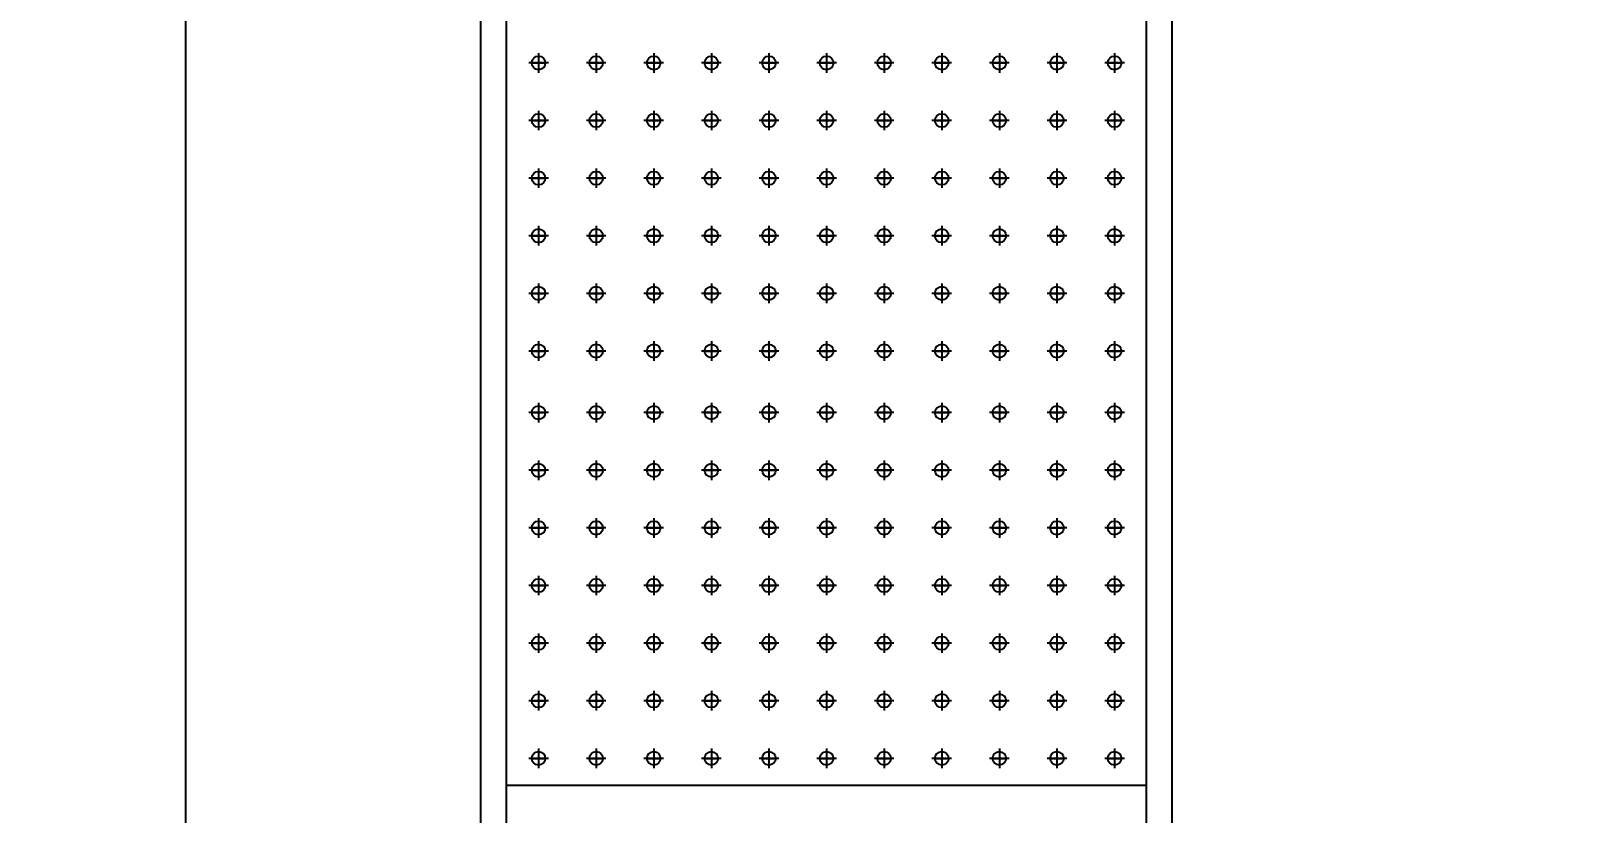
# Model space of a CAD drawing. Header units: millimetres. Extents: x 0 to 25222, y 0 to 17836.
# Drawn here: x 2375 to 4777, y 13934 to 15156 of the extents above; entities that cross this region are included whole.
import ezdxf

# ---------------------------------------------------------------- set-up
doc = ezdxf.new("R2010")
doc.units = ezdxf.units.MM
doc.linetypes.add('CENTER', pattern=[2, 1.25, -0.25, 0.25, -0.25])
doc.layers.get('DEFPOINTS').update_dxf_attribs({"color": 143})
doc.layers.add('CENTER', color=1, linetype='CENTER')
doc.layers.add('냉각탑_dim', color=1, linetype='Continuous')
doc.styles.add('HY울릉도L', font='')
doc.styles.get('HY울릉도L').set_extended_font_data('HY울릉도L')
doc.dimstyles.new('성지DIM', dxfattribs={"dimtxt": 3.5, "dimasz": 3, "dimexe": 1, "dimexo": 2.5, "dimgap": 2, "dimtad": 1, "dimdec": 0, "dimzin": 3, "dimdsep": 46, "dimtxsty": 'HY울릉도L', "dimblk": 'ARCHTICK', "dimcen": -2, "dimclrd": 256, "dimclre": 256, "dimclrt": 7, "dimadec": 0, "dimazin": 0, "dimtfac": 1, "dimtdec": 0, "dimtofl": 0, "dimtmove": 0, "dimatfit": 3, "dimfxl": 0, "dimtolj": 1, "dimtzin": 0, "dimlwe": -1, "dimarcsym": 0})

# ---------------------------------------------------------------- blocks, each defined once
blk = doc.blocks.new('_ArchTick')
at = {"color": 0, "linetype": 'ByBlock', "const_width": 0.15}
blk.add_lwpolyline([(-0.5, -0.5), (0.5, 0.5)], dxfattribs=at)
blk = doc.blocks.new('*D26')
at = {"layer": 'DEFPOINTS', "color": 0, "transparency": 16777216}
for p in [(3078.1, 15728), (2616.6, 11528), (3078.1, 11528)]:
    blk.add_point(p, dxfattribs=at)
at = {"layer": '냉각탑_dim', "transparency": 16777216}
for p, q in [((2978.1, 15728), (2576.6, 15728)), ((2978.1, 11528), (2576.6, 11528))]:
    blk.add_line(p, q, dxfattribs=at)
at = {"layer": '냉각탑_dim', "lineweight": -2, "transparency": 16777216}
blk.add_line((2616.6, 15728), (2616.6, 11528), dxfattribs=at)
at = {"layer": '냉각탑_dim', "lineweight": -2, "transparency": 16777216, "xscale": 120, "yscale": 120, "zscale": 120}
for p, rotation in [((2616.6, 15728), 90), ((2616.6, 11528), 270)]:
    blk.add_blockref('_ArchTick', p, dxfattribs=dict(at, rotation=rotation))
at = {"layer": '냉각탑_dim', "color": 7, "transparency": 16777216, "insert": (2466.6, 13628), "char_height": 140, "attachment_point": 5, "rotation": 90, "style": 'HY울릉도L'}
blk.add_mtext('\\A1;4200', dxfattribs=at)

msp = doc.modelspace()

# ---------------------------------------------------------------- linework, layer by layer
at = {"color": 3}
for p, q in [((4118.1, 11568), (4118.1, 15688)), ((4158.1, 11568), (4158.1, 15688)), ((3118.1, 13978), (4118.1, 13978))]:
    msp.add_line(p, q, dxfattribs=at)
for points in [[(3078.1, 11528), (3078.1, 15728), (10378.1, 15728), (10378.1, 11528)], [(3118.1, 11568), (3118.1, 15688), (10338.1, 15688), (10338.1, 11568)]]:
    msp.add_lwpolyline(points, close=True, dxfattribs=at)
for centre in [(3168.1, 15106.1), (3258.1, 15106.1), (3348.1, 15106.1), (3438.1, 15106.1), (3528.1, 15106.1), (3618.1, 15106.1), (3708.1, 15106.1), (3798.1, 15106.1), (3888.1, 15106.1), (3978.1, 15106.1), (4068.1, 15106.1), (3168.1, 15016.1), (3258.1, 15016.1), (3348.1, 15016.1), (3438.1, 15016.1), (3528.1, 15016.1), (3618.1, 15016.1), (3708.1, 15016.1), (3798.1, 15016.1), (3888.1, 15016.1), (3978.1, 15016.1), (4068.1, 15016.1), (3168.1, 14926.1), (3258.1, 14926.1), (3348.1, 14926.1), (3438.1, 14926.1), (3528.1, 14926.1), (3618.1, 14926.1), (3708.1, 14926.1), (3798.1, 14926.1), (3888.1, 14926.1), (3978.1, 14926.1), (4068.1, 14926.1), (3168.1, 14836.1), (3258.1, 14836.1), (3348.1, 14836.1), (3438.1, 14836.1), (3528.1, 14836.1), (3618.1, 14836.1), (3708.1, 14836.1), (3798.1, 14836.1), (3888.1, 14836.1), (3978.1, 14836.1), (4068.1, 14836.1), (3168.1, 14746.1), (3258.1, 14746.1), (3348.1, 14746.1), (3438.1, 14746.1), (3528.1, 14746.1), (3618.1, 14746.1), (3708.1, 14746.1), (3798.1, 14746.1), (3888.1, 14746.1), (3978.1, 14746.1), (4068.1, 14746.1), (3168.1, 14656.1), (3258.1, 14656.1), (3348.1, 14656.1), (3438.1, 14656.1), (3528.1, 14656.1), (3618.1, 14656.1), (3708.1, 14656.1), (3798.1, 14656.1), (3888.1, 14656.1), (3978.1, 14656.1), (4068.1, 14656.1), (3168.1, 14559.9), (3258.1, 14559.9), (3348.1, 14559.9), (3438.1, 14559.9), (3528.1, 14559.9), (3618.1, 14559.9), (3708.1, 14559.9), (3798.1, 14559.9), (3888.1, 14559.9), (3978.1, 14559.9), (4068.1, 14559.9), (3168.1, 14469.9), (3258.1, 14469.9), (3348.1, 14469.9), (3438.1, 14469.9), (3528.1, 14469.9), (3618.1, 14469.9), (3708.1, 14469.9), (3798.1, 14469.9), (3888.1, 14469.9), (3978.1, 14469.9), (4068.1, 14469.9), (3168.1, 14379.9), (3258.1, 14379.9), (3348.1, 14379.9), (3438.1, 14379.9), (3528.1, 14379.9), (3618.1, 14379.9), (3708.1, 14379.9), (3798.1, 14379.9), (3888.1, 14379.9), (3978.1, 14379.9), (4068.1, 14379.9), (3168.1, 14289.9), (3258.1, 14289.9), (3348.1, 14289.9), (3438.1, 14289.9), (3528.1, 14289.9), (3618.1, 14289.9), (3708.1, 14289.9), (3798.1, 14289.9), (3888.1, 14289.9), (3978.1, 14289.9), (4068.1, 14289.9), (3168.1, 14199.9), (3258.1, 14199.9), (3348.1, 14199.9), (3438.1, 14199.9), (3528.1, 14199.9), (3618.1, 14199.9), (3708.1, 14199.9), (3798.1, 14199.9), (3888.1, 14199.9), (3978.1, 14199.9), (4068.1, 14199.9), (3168.1, 14109.9), (3258.1, 14109.9), (3348.1, 14109.9), (3438.1, 14109.9), (3528.1, 14109.9), (3618.1, 14109.9), (3708.1, 14109.9), (3798.1, 14109.9), (3888.1, 14109.9), (3978.1, 14109.9), (4068.1, 14109.9), (3168.1, 14019.9), (3258.1, 14019.9), (3348.1, 14019.9), (3438.1, 14019.9), (3528.1, 14019.9), (3618.1, 14019.9), (3708.1, 14019.9), (3798.1, 14019.9), (3888.1, 14019.9), (3978.1, 14019.9), (4068.1, 14019.9)]:
    msp.add_circle(centre, 10.6)
at = {"layer": 'CENTER', "linetype": 'CENTER', "ltscale": 50}
for p, q in [((3168.1, 15121.4), (3168.1, 15090.8)), ((3168.1, 15117.9), (3168.1, 15094.3)), ((3258.1, 15121.4), (3258.1, 15090.8)), ((3258.1, 15117.9), (3258.1, 15094.3)), ((3348.1, 15121.4), (3348.1, 15090.8)), ((3348.1, 15117.9), (3348.1, 15094.3)), ((3438.1, 15121.4), (3438.1, 15090.8)), ((3438.1, 15117.9), (3438.1, 15094.3)), ((3528.1, 15121.4), (3528.1, 15090.8)), ((3528.1, 15117.9), (3528.1, 15094.3)), ((3618.1, 15121.4), (3618.1, 15090.8)), ((3618.1, 15117.9), (3618.1, 15094.3)), ((3708.1, 15121.4), (3708.1, 15090.8)), ((3708.1, 15117.9), (3708.1, 15094.3)), ((3798.1, 15121.4), (3798.1, 15090.8)), ((3798.1, 15117.9), (3798.1, 15094.3)), ((3888.1, 15121.4), (3888.1, 15090.8)), ((3888.1, 15117.9), (3888.1, 15094.3)), ((3978.1, 15121.4), (3978.1, 15090.8)), ((3978.1, 15117.9), (3978.1, 15094.3)), ((4068.1, 15121.4), (4068.1, 15090.8)), ((4068.1, 15117.9), (4068.1, 15094.3)), ((3183.4, 15106.1), (3152.8, 15106.1)), ((3156.4, 15106.1), (3179.9, 15106.1)), ((3179.9, 15106.1), (3156.4, 15106.1)), ((3156.4, 15106.1), (3179.9, 15106.1)), ((3273.4, 15106.1), (3242.8, 15106.1)), ((3246.4, 15106.1), (3269.9, 15106.1)), ((3269.9, 15106.1), (3246.4, 15106.1)), ((3246.4, 15106.1), (3269.9, 15106.1)), ((3363.4, 15106.1), (3332.8, 15106.1)), ((3336.4, 15106.1), (3359.9, 15106.1)), ((3359.9, 15106.1), (3336.4, 15106.1)), ((3336.4, 15106.1), (3359.9, 15106.1)), ((3453.4, 15106.1), (3422.8, 15106.1)), ((3426.4, 15106.1), (3449.9, 15106.1)), ((3449.9, 15106.1), (3426.4, 15106.1)), ((3426.4, 15106.1), (3449.9, 15106.1)), ((3543.4, 15106.1), (3512.8, 15106.1)), ((3516.4, 15106.1), (3539.9, 15106.1)), ((3539.9, 15106.1), (3516.4, 15106.1)), ((3516.4, 15106.1), (3539.9, 15106.1)), ((3633.4, 15106.1), (3602.8, 15106.1)), ((3606.4, 15106.1), (3629.9, 15106.1)), ((3629.9, 15106.1), (3606.4, 15106.1)), ((3606.4, 15106.1), (3629.9, 15106.1)), ((3723.4, 15106.1), (3692.8, 15106.1)), ((3696.4, 15106.1), (3719.9, 15106.1)), ((3719.9, 15106.1), (3696.4, 15106.1)), ((3696.4, 15106.1), (3719.9, 15106.1)), ((3813.4, 15106.1), (3782.8, 15106.1)), ((3786.4, 15106.1), (3809.9, 15106.1)), ((3809.9, 15106.1), (3786.4, 15106.1)), ((3786.4, 15106.1), (3809.9, 15106.1)), ((3903.4, 15106.1), (3872.8, 15106.1)), ((3876.4, 15106.1), (3899.9, 15106.1)), ((3899.9, 15106.1), (3876.4, 15106.1)), ((3876.4, 15106.1), (3899.9, 15106.1)), ((3993.4, 15106.1), (3962.8, 15106.1)), ((3966.4, 15106.1), (3989.9, 15106.1)), ((3989.9, 15106.1), (3966.4, 15106.1)), ((3966.4, 15106.1), (3989.9, 15106.1)), ((4083.4, 15106.1), (4052.8, 15106.1)), ((4056.4, 15106.1), (4079.9, 15106.1)), ((4079.9, 15106.1), (4056.4, 15106.1)), ((4056.4, 15106.1), (4079.9, 15106.1)), ((3183.4, 15016.1), (3152.8, 15016.1)), ((3156.4, 15016.1), (3179.9, 15016.1)), ((3179.9, 15016.1), (3156.4, 15016.1)), ((3156.4, 15016.1), (3179.9, 15016.1)), ((3168.1, 15031.4), (3168.1, 15000.8)), ((3168.1, 15027.9), (3168.1, 15004.3)), ((3273.4, 15016.1), (3242.8, 15016.1)), ((3246.4, 15016.1), (3269.9, 15016.1)), ((3269.9, 15016.1), (3246.4, 15016.1)), ((3246.4, 15016.1), (3269.9, 15016.1)), ((3258.1, 15031.4), (3258.1, 15000.8)), ((3258.1, 15027.9), (3258.1, 15004.3)), ((3363.4, 15016.1), (3332.8, 15016.1)), ((3336.4, 15016.1), (3359.9, 15016.1)), ((3359.9, 15016.1), (3336.4, 15016.1)), ((3336.4, 15016.1), (3359.9, 15016.1)), ((3348.1, 15031.4), (3348.1, 15000.8)), ((3348.1, 15027.9), (3348.1, 15004.3)), ((3453.4, 15016.1), (3422.8, 15016.1)), ((3426.4, 15016.1), (3449.9, 15016.1)), ((3449.9, 15016.1), (3426.4, 15016.1)), ((3426.4, 15016.1), (3449.9, 15016.1)), ((3438.1, 15031.4), (3438.1, 15000.8)), ((3438.1, 15027.9), (3438.1, 15004.3)), ((3543.4, 15016.1), (3512.8, 15016.1)), ((3516.4, 15016.1), (3539.9, 15016.1)), ((3539.9, 15016.1), (3516.4, 15016.1)), ((3516.4, 15016.1), (3539.9, 15016.1)), ((3528.1, 15031.4), (3528.1, 15000.8)), ((3528.1, 15027.9), (3528.1, 15004.3)), ((3633.4, 15016.1), (3602.8, 15016.1)), ((3606.4, 15016.1), (3629.9, 15016.1)), ((3629.9, 15016.1), (3606.4, 15016.1)), ((3606.4, 15016.1), (3629.9, 15016.1)), ((3618.1, 15031.4), (3618.1, 15000.8)), ((3618.1, 15027.9), (3618.1, 15004.3)), ((3723.4, 15016.1), (3692.8, 15016.1)), ((3696.4, 15016.1), (3719.9, 15016.1)), ((3719.9, 15016.1), (3696.4, 15016.1)), ((3696.4, 15016.1), (3719.9, 15016.1)), ((3708.1, 15031.4), (3708.1, 15000.8)), ((3708.1, 15027.9), (3708.1, 15004.3)), ((3813.4, 15016.1), (3782.8, 15016.1)), ((3786.4, 15016.1), (3809.9, 15016.1)), ((3809.9, 15016.1), (3786.4, 15016.1)), ((3786.4, 15016.1), (3809.9, 15016.1)), ((3798.1, 15031.4), (3798.1, 15000.8)), ((3798.1, 15027.9), (3798.1, 15004.3)), ((3903.4, 15016.1), (3872.8, 15016.1)), ((3876.4, 15016.1), (3899.9, 15016.1)), ((3899.9, 15016.1), (3876.4, 15016.1)), ((3876.4, 15016.1), (3899.9, 15016.1)), ((3888.1, 15031.4), (3888.1, 15000.8)), ((3888.1, 15027.9), (3888.1, 15004.3)), ((3993.4, 15016.1), (3962.8, 15016.1)), ((3966.4, 15016.1), (3989.9, 15016.1)), ((3989.9, 15016.1), (3966.4, 15016.1)), ((3966.4, 15016.1), (3989.9, 15016.1)), ((3978.1, 15031.4), (3978.1, 15000.8)), ((3978.1, 15027.9), (3978.1, 15004.3)), ((4083.4, 15016.1), (4052.8, 15016.1)), ((4056.4, 15016.1), (4079.9, 15016.1)), ((4079.9, 15016.1), (4056.4, 15016.1)), ((4056.4, 15016.1), (4079.9, 15016.1)), ((4068.1, 15031.4), (4068.1, 15000.8)), ((4068.1, 15027.9), (4068.1, 15004.3)), ((3183.4, 14926.1), (3152.8, 14926.1)), ((3156.4, 14926.1), (3179.9, 14926.1)), ((3179.9, 14926.1), (3156.4, 14926.1)), ((3156.4, 14926.1), (3179.9, 14926.1)), ((3168.1, 14941.4), (3168.1, 14910.8)), ((3168.1, 14937.9), (3168.1, 14914.3)), ((3273.4, 14926.1), (3242.8, 14926.1)), ((3246.4, 14926.1), (3269.9, 14926.1)), ((3269.9, 14926.1), (3246.4, 14926.1)), ((3246.4, 14926.1), (3269.9, 14926.1)), ((3258.1, 14941.4), (3258.1, 14910.8)), ((3258.1, 14937.9), (3258.1, 14914.3)), ((3363.4, 14926.1), (3332.8, 14926.1)), ((3336.4, 14926.1), (3359.9, 14926.1)), ((3359.9, 14926.1), (3336.4, 14926.1)), ((3336.4, 14926.1), (3359.9, 14926.1)), ((3348.1, 14941.4), (3348.1, 14910.8)), ((3348.1, 14937.9), (3348.1, 14914.3)), ((3453.4, 14926.1), (3422.8, 14926.1)), ((3426.4, 14926.1), (3449.9, 14926.1)), ((3449.9, 14926.1), (3426.4, 14926.1)), ((3426.4, 14926.1), (3449.9, 14926.1)), ((3438.1, 14941.4), (3438.1, 14910.8)), ((3438.1, 14937.9), (3438.1, 14914.3)), ((3543.4, 14926.1), (3512.8, 14926.1)), ((3516.4, 14926.1), (3539.9, 14926.1)), ((3539.9, 14926.1), (3516.4, 14926.1)), ((3516.4, 14926.1), (3539.9, 14926.1)), ((3528.1, 14941.4), (3528.1, 14910.8)), ((3528.1, 14937.9), (3528.1, 14914.3)), ((3633.4, 14926.1), (3602.8, 14926.1)), ((3606.4, 14926.1), (3629.9, 14926.1)), ((3629.9, 14926.1), (3606.4, 14926.1)), ((3606.4, 14926.1), (3629.9, 14926.1)), ((3618.1, 14941.4), (3618.1, 14910.8)), ((3618.1, 14937.9), (3618.1, 14914.3)), ((3723.4, 14926.1), (3692.8, 14926.1)), ((3696.4, 14926.1), (3719.9, 14926.1)), ((3719.9, 14926.1), (3696.4, 14926.1)), ((3696.4, 14926.1), (3719.9, 14926.1)), ((3708.1, 14941.4), (3708.1, 14910.8)), ((3708.1, 14937.9), (3708.1, 14914.3)), ((3813.4, 14926.1), (3782.8, 14926.1)), ((3786.4, 14926.1), (3809.9, 14926.1)), ((3809.9, 14926.1), (3786.4, 14926.1)), ((3786.4, 14926.1), (3809.9, 14926.1)), ((3798.1, 14941.4), (3798.1, 14910.8)), ((3798.1, 14937.9), (3798.1, 14914.3)), ((3903.4, 14926.1), (3872.8, 14926.1)), ((3876.4, 14926.1), (3899.9, 14926.1)), ((3899.9, 14926.1), (3876.4, 14926.1)), ((3876.4, 14926.1), (3899.9, 14926.1)), ((3888.1, 14941.4), (3888.1, 14910.8)), ((3888.1, 14937.9), (3888.1, 14914.3)), ((3993.4, 14926.1), (3962.8, 14926.1)), ((3966.4, 14926.1), (3989.9, 14926.1)), ((3989.9, 14926.1), (3966.4, 14926.1)), ((3966.4, 14926.1), (3989.9, 14926.1)), ((3978.1, 14941.4), (3978.1, 14910.8)), ((3978.1, 14937.9), (3978.1, 14914.3)), ((4083.4, 14926.1), (4052.8, 14926.1)), ((4056.4, 14926.1), (4079.9, 14926.1)), ((4079.9, 14926.1), (4056.4, 14926.1)), ((4056.4, 14926.1), (4079.9, 14926.1)), ((4068.1, 14941.4), (4068.1, 14910.8)), ((4068.1, 14937.9), (4068.1, 14914.3)), ((3168.1, 14851.4), (3168.1, 14820.8)), ((3168.1, 14847.9), (3168.1, 14824.3)), ((3258.1, 14851.4), (3258.1, 14820.8)), ((3258.1, 14847.9), (3258.1, 14824.3)), ((3348.1, 14851.4), (3348.1, 14820.8)), ((3348.1, 14847.9), (3348.1, 14824.3)), ((3438.1, 14851.4), (3438.1, 14820.8)), ((3438.1, 14847.9), (3438.1, 14824.3)), ((3528.1, 14851.4), (3528.1, 14820.8)), ((3528.1, 14847.9), (3528.1, 14824.3)), ((3618.1, 14851.4), (3618.1, 14820.8)), ((3618.1, 14847.9), (3618.1, 14824.3)), ((3708.1, 14851.4), (3708.1, 14820.8)), ((3708.1, 14847.9), (3708.1, 14824.3)), ((3798.1, 14851.4), (3798.1, 14820.8)), ((3798.1, 14847.9), (3798.1, 14824.3)), ((3888.1, 14851.4), (3888.1, 14820.8)), ((3888.1, 14847.9), (3888.1, 14824.3)), ((3978.1, 14851.4), (3978.1, 14820.8)), ((3978.1, 14847.9), (3978.1, 14824.3)), ((4068.1, 14851.4), (4068.1, 14820.8)), ((4068.1, 14847.9), (4068.1, 14824.3)), ((3183.4, 14836.1), (3152.8, 14836.1)), ((3156.4, 14836.1), (3179.9, 14836.1)), ((3179.9, 14836.1), (3156.4, 14836.1)), ((3156.4, 14836.1), (3179.9, 14836.1)), ((3273.4, 14836.1), (3242.8, 14836.1)), ((3246.4, 14836.1), (3269.9, 14836.1)), ((3269.9, 14836.1), (3246.4, 14836.1)), ((3246.4, 14836.1), (3269.9, 14836.1)), ((3363.4, 14836.1), (3332.8, 14836.1)), ((3336.4, 14836.1), (3359.9, 14836.1)), ((3359.9, 14836.1), (3336.4, 14836.1)), ((3336.4, 14836.1), (3359.9, 14836.1)), ((3453.4, 14836.1), (3422.8, 14836.1)), ((3426.4, 14836.1), (3449.9, 14836.1)), ((3449.9, 14836.1), (3426.4, 14836.1)), ((3426.4, 14836.1), (3449.9, 14836.1)), ((3543.4, 14836.1), (3512.8, 14836.1)), ((3516.4, 14836.1), (3539.9, 14836.1)), ((3539.9, 14836.1), (3516.4, 14836.1)), ((3516.4, 14836.1), (3539.9, 14836.1)), ((3633.4, 14836.1), (3602.8, 14836.1)), ((3606.4, 14836.1), (3629.9, 14836.1)), ((3629.9, 14836.1), (3606.4, 14836.1)), ((3606.4, 14836.1), (3629.9, 14836.1)), ((3723.4, 14836.1), (3692.8, 14836.1)), ((3696.4, 14836.1), (3719.9, 14836.1)), ((3719.9, 14836.1), (3696.4, 14836.1)), ((3696.4, 14836.1), (3719.9, 14836.1)), ((3813.4, 14836.1), (3782.8, 14836.1)), ((3786.4, 14836.1), (3809.9, 14836.1)), ((3809.9, 14836.1), (3786.4, 14836.1)), ((3786.4, 14836.1), (3809.9, 14836.1)), ((3903.4, 14836.1), (3872.8, 14836.1)), ((3876.4, 14836.1), (3899.9, 14836.1)), ((3899.9, 14836.1), (3876.4, 14836.1)), ((3876.4, 14836.1), (3899.9, 14836.1)), ((3993.4, 14836.1), (3962.8, 14836.1)), ((3966.4, 14836.1), (3989.9, 14836.1)), ((3989.9, 14836.1), (3966.4, 14836.1)), ((3966.4, 14836.1), (3989.9, 14836.1)), ((4083.4, 14836.1), (4052.8, 14836.1)), ((4056.4, 14836.1), (4079.9, 14836.1)), ((4079.9, 14836.1), (4056.4, 14836.1)), ((4056.4, 14836.1), (4079.9, 14836.1)), ((3168.1, 14761.4), (3168.1, 14730.8)), ((3168.1, 14757.9), (3168.1, 14734.3)), ((3258.1, 14761.4), (3258.1, 14730.8)), ((3258.1, 14757.9), (3258.1, 14734.3)), ((3348.1, 14761.4), (3348.1, 14730.8)), ((3348.1, 14757.9), (3348.1, 14734.3)), ((3438.1, 14761.4), (3438.1, 14730.8)), ((3438.1, 14757.9), (3438.1, 14734.3)), ((3528.1, 14761.4), (3528.1, 14730.8)), ((3528.1, 14757.9), (3528.1, 14734.3)), ((3618.1, 14761.4), (3618.1, 14730.8)), ((3618.1, 14757.9), (3618.1, 14734.3)), ((3708.1, 14761.4), (3708.1, 14730.8)), ((3708.1, 14757.9), (3708.1, 14734.3)), ((3798.1, 14761.4), (3798.1, 14730.8)), ((3798.1, 14757.9), (3798.1, 14734.3)), ((3888.1, 14761.4), (3888.1, 14730.8)), ((3888.1, 14757.9), (3888.1, 14734.3)), ((3978.1, 14761.4), (3978.1, 14730.8)), ((3978.1, 14757.9), (3978.1, 14734.3)), ((4068.1, 14761.4), (4068.1, 14730.8)), ((4068.1, 14757.9), (4068.1, 14734.3)), ((3183.4, 14746.1), (3152.8, 14746.1)), ((3156.4, 14746.1), (3179.9, 14746.1)), ((3179.9, 14746.1), (3156.4, 14746.1)), ((3156.4, 14746.1), (3179.9, 14746.1)), ((3273.4, 14746.1), (3242.8, 14746.1)), ((3246.4, 14746.1), (3269.9, 14746.1)), ((3269.9, 14746.1), (3246.4, 14746.1)), ((3246.4, 14746.1), (3269.9, 14746.1)), ((3363.4, 14746.1), (3332.8, 14746.1)), ((3336.4, 14746.1), (3359.9, 14746.1)), ((3359.9, 14746.1), (3336.4, 14746.1)), ((3336.4, 14746.1), (3359.9, 14746.1)), ((3453.4, 14746.1), (3422.8, 14746.1)), ((3426.4, 14746.1), (3449.9, 14746.1)), ((3449.9, 14746.1), (3426.4, 14746.1)), ((3426.4, 14746.1), (3449.9, 14746.1)), ((3543.4, 14746.1), (3512.8, 14746.1)), ((3516.4, 14746.1), (3539.9, 14746.1)), ((3539.9, 14746.1), (3516.4, 14746.1)), ((3516.4, 14746.1), (3539.9, 14746.1)), ((3633.4, 14746.1), (3602.8, 14746.1)), ((3606.4, 14746.1), (3629.9, 14746.1)), ((3629.9, 14746.1), (3606.4, 14746.1)), ((3606.4, 14746.1), (3629.9, 14746.1)), ((3723.4, 14746.1), (3692.8, 14746.1)), ((3696.4, 14746.1), (3719.9, 14746.1)), ((3719.9, 14746.1), (3696.4, 14746.1)), ((3696.4, 14746.1), (3719.9, 14746.1)), ((3813.4, 14746.1), (3782.8, 14746.1)), ((3786.4, 14746.1), (3809.9, 14746.1)), ((3809.9, 14746.1), (3786.4, 14746.1)), ((3786.4, 14746.1), (3809.9, 14746.1)), ((3903.4, 14746.1), (3872.8, 14746.1)), ((3876.4, 14746.1), (3899.9, 14746.1)), ((3899.9, 14746.1), (3876.4, 14746.1)), ((3876.4, 14746.1), (3899.9, 14746.1)), ((3993.4, 14746.1), (3962.8, 14746.1)), ((3966.4, 14746.1), (3989.9, 14746.1)), ((3989.9, 14746.1), (3966.4, 14746.1)), ((3966.4, 14746.1), (3989.9, 14746.1)), ((4083.4, 14746.1), (4052.8, 14746.1)), ((4056.4, 14746.1), (4079.9, 14746.1)), ((4079.9, 14746.1), (4056.4, 14746.1)), ((4056.4, 14746.1), (4079.9, 14746.1)), ((3183.4, 14656.1), (3152.8, 14656.1)), ((3156.4, 14656.1), (3179.9, 14656.1)), ((3179.9, 14656.1), (3156.4, 14656.1)), ((3156.4, 14656.1), (3179.9, 14656.1)), ((3168.1, 14671.4), (3168.1, 14640.8)), ((3168.1, 14667.9), (3168.1, 14644.3)), ((3273.4, 14656.1), (3242.8, 14656.1)), ((3246.4, 14656.1), (3269.9, 14656.1)), ((3269.9, 14656.1), (3246.4, 14656.1)), ((3246.4, 14656.1), (3269.9, 14656.1)), ((3258.1, 14671.4), (3258.1, 14640.8)), ((3258.1, 14667.9), (3258.1, 14644.3)), ((3363.4, 14656.1), (3332.8, 14656.1)), ((3336.4, 14656.1), (3359.9, 14656.1)), ((3359.9, 14656.1), (3336.4, 14656.1)), ((3336.4, 14656.1), (3359.9, 14656.1)), ((3348.1, 14671.4), (3348.1, 14640.8)), ((3348.1, 14667.9), (3348.1, 14644.3)), ((3453.4, 14656.1), (3422.8, 14656.1)), ((3426.4, 14656.1), (3449.9, 14656.1)), ((3449.9, 14656.1), (3426.4, 14656.1)), ((3426.4, 14656.1), (3449.9, 14656.1)), ((3438.1, 14671.4), (3438.1, 14640.8)), ((3438.1, 14667.9), (3438.1, 14644.3)), ((3543.4, 14656.1), (3512.8, 14656.1)), ((3516.4, 14656.1), (3539.9, 14656.1)), ((3539.9, 14656.1), (3516.4, 14656.1)), ((3516.4, 14656.1), (3539.9, 14656.1)), ((3528.1, 14671.4), (3528.1, 14640.8)), ((3528.1, 14667.9), (3528.1, 14644.3)), ((3633.4, 14656.1), (3602.8, 14656.1)), ((3606.4, 14656.1), (3629.9, 14656.1)), ((3629.9, 14656.1), (3606.4, 14656.1)), ((3606.4, 14656.1), (3629.9, 14656.1)), ((3618.1, 14671.4), (3618.1, 14640.8)), ((3618.1, 14667.9), (3618.1, 14644.3)), ((3723.4, 14656.1), (3692.8, 14656.1)), ((3696.4, 14656.1), (3719.9, 14656.1)), ((3719.9, 14656.1), (3696.4, 14656.1)), ((3696.4, 14656.1), (3719.9, 14656.1)), ((3708.1, 14671.4), (3708.1, 14640.8)), ((3708.1, 14667.9), (3708.1, 14644.3)), ((3813.4, 14656.1), (3782.8, 14656.1)), ((3786.4, 14656.1), (3809.9, 14656.1)), ((3809.9, 14656.1), (3786.4, 14656.1)), ((3786.4, 14656.1), (3809.9, 14656.1)), ((3798.1, 14671.4), (3798.1, 14640.8)), ((3798.1, 14667.9), (3798.1, 14644.3)), ((3903.4, 14656.1), (3872.8, 14656.1)), ((3876.4, 14656.1), (3899.9, 14656.1)), ((3899.9, 14656.1), (3876.4, 14656.1)), ((3876.4, 14656.1), (3899.9, 14656.1)), ((3888.1, 14671.4), (3888.1, 14640.8)), ((3888.1, 14667.9), (3888.1, 14644.3)), ((3993.4, 14656.1), (3962.8, 14656.1)), ((3966.4, 14656.1), (3989.9, 14656.1)), ((3989.9, 14656.1), (3966.4, 14656.1)), ((3966.4, 14656.1), (3989.9, 14656.1)), ((3978.1, 14671.4), (3978.1, 14640.8)), ((3978.1, 14667.9), (3978.1, 14644.3)), ((4083.4, 14656.1), (4052.8, 14656.1)), ((4056.4, 14656.1), (4079.9, 14656.1)), ((4079.9, 14656.1), (4056.4, 14656.1)), ((4056.4, 14656.1), (4079.9, 14656.1)), ((4068.1, 14671.4), (4068.1, 14640.8)), ((4068.1, 14667.9), (4068.1, 14644.3)), ((3183.4, 14559.9), (3152.8, 14559.9)), ((3156.4, 14559.9), (3179.9, 14559.9)), ((3179.9, 14559.9), (3156.4, 14559.9)), ((3156.4, 14559.9), (3179.9, 14559.9)), ((3168.1, 14575.2), (3168.1, 14544.6)), ((3168.1, 14571.6), (3168.1, 14548.1)), ((3273.4, 14559.9), (3242.8, 14559.9)), ((3246.4, 14559.9), (3269.9, 14559.9)), ((3269.9, 14559.9), (3246.4, 14559.9)), ((3246.4, 14559.9), (3269.9, 14559.9)), ((3258.1, 14575.2), (3258.1, 14544.6)), ((3258.1, 14571.6), (3258.1, 14548.1)), ((3363.4, 14559.9), (3332.8, 14559.9)), ((3336.4, 14559.9), (3359.9, 14559.9)), ((3359.9, 14559.9), (3336.4, 14559.9)), ((3336.4, 14559.9), (3359.9, 14559.9)), ((3348.1, 14575.2), (3348.1, 14544.6)), ((3348.1, 14571.6), (3348.1, 14548.1)), ((3453.4, 14559.9), (3422.8, 14559.9)), ((3426.4, 14559.9), (3449.9, 14559.9)), ((3449.9, 14559.9), (3426.4, 14559.9)), ((3426.4, 14559.9), (3449.9, 14559.9)), ((3438.1, 14575.2), (3438.1, 14544.6)), ((3438.1, 14571.6), (3438.1, 14548.1)), ((3543.4, 14559.9), (3512.8, 14559.9)), ((3516.4, 14559.9), (3539.9, 14559.9)), ((3539.9, 14559.9), (3516.4, 14559.9)), ((3516.4, 14559.9), (3539.9, 14559.9)), ((3528.1, 14575.2), (3528.1, 14544.6)), ((3528.1, 14571.6), (3528.1, 14548.1)), ((3633.4, 14559.9), (3602.8, 14559.9)), ((3606.4, 14559.9), (3629.9, 14559.9)), ((3629.9, 14559.9), (3606.4, 14559.9)), ((3606.4, 14559.9), (3629.9, 14559.9)), ((3618.1, 14575.2), (3618.1, 14544.6)), ((3618.1, 14571.6), (3618.1, 14548.1)), ((3723.4, 14559.9), (3692.8, 14559.9)), ((3696.4, 14559.9), (3719.9, 14559.9)), ((3719.9, 14559.9), (3696.4, 14559.9)), ((3696.4, 14559.9), (3719.9, 14559.9)), ((3708.1, 14575.2), (3708.1, 14544.6)), ((3708.1, 14571.6), (3708.1, 14548.1)), ((3813.4, 14559.9), (3782.8, 14559.9)), ((3786.4, 14559.9), (3809.9, 14559.9)), ((3809.9, 14559.9), (3786.4, 14559.9)), ((3786.4, 14559.9), (3809.9, 14559.9)), ((3798.1, 14575.2), (3798.1, 14544.6)), ((3798.1, 14571.6), (3798.1, 14548.1)), ((3903.4, 14559.9), (3872.8, 14559.9)), ((3876.4, 14559.9), (3899.9, 14559.9)), ((3899.9, 14559.9), (3876.4, 14559.9)), ((3876.4, 14559.9), (3899.9, 14559.9)), ((3888.1, 14575.2), (3888.1, 14544.6)), ((3888.1, 14571.6), (3888.1, 14548.1)), ((3993.4, 14559.9), (3962.8, 14559.9)), ((3966.4, 14559.9), (3989.9, 14559.9)), ((3989.9, 14559.9), (3966.4, 14559.9)), ((3966.4, 14559.9), (3989.9, 14559.9)), ((3978.1, 14575.2), (3978.1, 14544.6)), ((3978.1, 14571.6), (3978.1, 14548.1)), ((4083.4, 14559.9), (4052.8, 14559.9)), ((4056.4, 14559.9), (4079.9, 14559.9)), ((4079.9, 14559.9), (4056.4, 14559.9)), ((4056.4, 14559.9), (4079.9, 14559.9)), ((4068.1, 14575.2), (4068.1, 14544.6)), ((4068.1, 14571.6), (4068.1, 14548.1)), ((3183.4, 14469.9), (3152.8, 14469.9)), ((3156.4, 14469.9), (3179.9, 14469.9)), ((3179.9, 14469.9), (3156.4, 14469.9)), ((3156.4, 14469.9), (3179.9, 14469.9)), ((3168.1, 14485.2), (3168.1, 14454.6)), ((3168.1, 14481.6), (3168.1, 14458.1)), ((3273.4, 14469.9), (3242.8, 14469.9)), ((3246.4, 14469.9), (3269.9, 14469.9)), ((3269.9, 14469.9), (3246.4, 14469.9)), ((3246.4, 14469.9), (3269.9, 14469.9)), ((3258.1, 14485.2), (3258.1, 14454.6)), ((3258.1, 14481.6), (3258.1, 14458.1)), ((3363.4, 14469.9), (3332.8, 14469.9)), ((3336.4, 14469.9), (3359.9, 14469.9)), ((3359.9, 14469.9), (3336.4, 14469.9)), ((3336.4, 14469.9), (3359.9, 14469.9)), ((3348.1, 14485.2), (3348.1, 14454.6)), ((3348.1, 14481.6), (3348.1, 14458.1)), ((3453.4, 14469.9), (3422.8, 14469.9)), ((3426.4, 14469.9), (3449.9, 14469.9)), ((3449.9, 14469.9), (3426.4, 14469.9)), ((3426.4, 14469.9), (3449.9, 14469.9)), ((3438.1, 14485.2), (3438.1, 14454.6)), ((3438.1, 14481.6), (3438.1, 14458.1)), ((3543.4, 14469.9), (3512.8, 14469.9)), ((3516.4, 14469.9), (3539.9, 14469.9)), ((3539.9, 14469.9), (3516.4, 14469.9)), ((3516.4, 14469.9), (3539.9, 14469.9)), ((3528.1, 14485.2), (3528.1, 14454.6)), ((3528.1, 14481.6), (3528.1, 14458.1)), ((3633.4, 14469.9), (3602.8, 14469.9)), ((3606.4, 14469.9), (3629.9, 14469.9)), ((3629.9, 14469.9), (3606.4, 14469.9)), ((3606.4, 14469.9), (3629.9, 14469.9)), ((3618.1, 14485.2), (3618.1, 14454.6)), ((3618.1, 14481.6), (3618.1, 14458.1)), ((3723.4, 14469.9), (3692.8, 14469.9)), ((3696.4, 14469.9), (3719.9, 14469.9)), ((3719.9, 14469.9), (3696.4, 14469.9)), ((3696.4, 14469.9), (3719.9, 14469.9)), ((3708.1, 14485.2), (3708.1, 14454.6)), ((3708.1, 14481.6), (3708.1, 14458.1)), ((3813.4, 14469.9), (3782.8, 14469.9)), ((3786.4, 14469.9), (3809.9, 14469.9)), ((3809.9, 14469.9), (3786.4, 14469.9)), ((3786.4, 14469.9), (3809.9, 14469.9)), ((3798.1, 14485.2), (3798.1, 14454.6)), ((3798.1, 14481.6), (3798.1, 14458.1)), ((3903.4, 14469.9), (3872.8, 14469.9)), ((3876.4, 14469.9), (3899.9, 14469.9)), ((3899.9, 14469.9), (3876.4, 14469.9)), ((3876.4, 14469.9), (3899.9, 14469.9)), ((3888.1, 14485.2), (3888.1, 14454.6)), ((3888.1, 14481.6), (3888.1, 14458.1)), ((3993.4, 14469.9), (3962.8, 14469.9)), ((3966.4, 14469.9), (3989.9, 14469.9)), ((3989.9, 14469.9), (3966.4, 14469.9)), ((3966.4, 14469.9), (3989.9, 14469.9)), ((3978.1, 14485.2), (3978.1, 14454.6)), ((3978.1, 14481.6), (3978.1, 14458.1)), ((4083.4, 14469.9), (4052.8, 14469.9)), ((4056.4, 14469.9), (4079.9, 14469.9)), ((4079.9, 14469.9), (4056.4, 14469.9)), ((4056.4, 14469.9), (4079.9, 14469.9)), ((4068.1, 14485.2), (4068.1, 14454.6)), ((4068.1, 14481.6), (4068.1, 14458.1)), ((3168.1, 14395.2), (3168.1, 14364.6)), ((3168.1, 14391.6), (3168.1, 14368.1)), ((3258.1, 14395.2), (3258.1, 14364.6)), ((3258.1, 14391.6), (3258.1, 14368.1)), ((3348.1, 14395.2), (3348.1, 14364.6)), ((3348.1, 14391.6), (3348.1, 14368.1)), ((3438.1, 14395.2), (3438.1, 14364.6)), ((3438.1, 14391.6), (3438.1, 14368.1)), ((3528.1, 14395.2), (3528.1, 14364.6)), ((3528.1, 14391.6), (3528.1, 14368.1)), ((3618.1, 14395.2), (3618.1, 14364.6)), ((3618.1, 14391.6), (3618.1, 14368.1)), ((3708.1, 14395.2), (3708.1, 14364.6)), ((3708.1, 14391.6), (3708.1, 14368.1)), ((3798.1, 14395.2), (3798.1, 14364.6)), ((3798.1, 14391.6), (3798.1, 14368.1)), ((3888.1, 14395.2), (3888.1, 14364.6)), ((3888.1, 14391.6), (3888.1, 14368.1)), ((3978.1, 14395.2), (3978.1, 14364.6)), ((3978.1, 14391.6), (3978.1, 14368.1)), ((4068.1, 14395.2), (4068.1, 14364.6)), ((4068.1, 14391.6), (4068.1, 14368.1)), ((3183.4, 14379.9), (3152.8, 14379.9)), ((3156.4, 14379.9), (3179.9, 14379.9)), ((3179.9, 14379.9), (3156.4, 14379.9)), ((3156.4, 14379.9), (3179.9, 14379.9)), ((3273.4, 14379.9), (3242.8, 14379.9)), ((3246.4, 14379.9), (3269.9, 14379.9)), ((3269.9, 14379.9), (3246.4, 14379.9)), ((3246.4, 14379.9), (3269.9, 14379.9)), ((3363.4, 14379.9), (3332.8, 14379.9)), ((3336.4, 14379.9), (3359.9, 14379.9)), ((3359.9, 14379.9), (3336.4, 14379.9)), ((3336.4, 14379.9), (3359.9, 14379.9)), ((3453.4, 14379.9), (3422.8, 14379.9)), ((3426.4, 14379.9), (3449.9, 14379.9)), ((3449.9, 14379.9), (3426.4, 14379.9)), ((3426.4, 14379.9), (3449.9, 14379.9)), ((3543.4, 14379.9), (3512.8, 14379.9)), ((3516.4, 14379.9), (3539.9, 14379.9)), ((3539.9, 14379.9), (3516.4, 14379.9)), ((3516.4, 14379.9), (3539.9, 14379.9)), ((3633.4, 14379.9), (3602.8, 14379.9)), ((3606.4, 14379.9), (3629.9, 14379.9)), ((3629.9, 14379.9), (3606.4, 14379.9)), ((3606.4, 14379.9), (3629.9, 14379.9)), ((3723.4, 14379.9), (3692.8, 14379.9)), ((3696.4, 14379.9), (3719.9, 14379.9)), ((3719.9, 14379.9), (3696.4, 14379.9)), ((3696.4, 14379.9), (3719.9, 14379.9)), ((3813.4, 14379.9), (3782.8, 14379.9)), ((3786.4, 14379.9), (3809.9, 14379.9)), ((3809.9, 14379.9), (3786.4, 14379.9)), ((3786.4, 14379.9), (3809.9, 14379.9)), ((3903.4, 14379.9), (3872.8, 14379.9)), ((3876.4, 14379.9), (3899.9, 14379.9)), ((3899.9, 14379.9), (3876.4, 14379.9)), ((3876.4, 14379.9), (3899.9, 14379.9)), ((3993.4, 14379.9), (3962.8, 14379.9)), ((3966.4, 14379.9), (3989.9, 14379.9)), ((3989.9, 14379.9), (3966.4, 14379.9)), ((3966.4, 14379.9), (3989.9, 14379.9)), ((4083.4, 14379.9), (4052.8, 14379.9)), ((4056.4, 14379.9), (4079.9, 14379.9)), ((4079.9, 14379.9), (4056.4, 14379.9)), ((4056.4, 14379.9), (4079.9, 14379.9)), ((3168.1, 14305.2), (3168.1, 14274.6)), ((3168.1, 14301.6), (3168.1, 14278.1)), ((3258.1, 14305.2), (3258.1, 14274.6)), ((3258.1, 14301.6), (3258.1, 14278.1)), ((3348.1, 14305.2), (3348.1, 14274.6)), ((3348.1, 14301.6), (3348.1, 14278.1)), ((3438.1, 14305.2), (3438.1, 14274.6)), ((3438.1, 14301.6), (3438.1, 14278.1)), ((3528.1, 14305.2), (3528.1, 14274.6)), ((3528.1, 14301.6), (3528.1, 14278.1)), ((3618.1, 14305.2), (3618.1, 14274.6)), ((3618.1, 14301.6), (3618.1, 14278.1)), ((3708.1, 14305.2), (3708.1, 14274.6)), ((3708.1, 14301.6), (3708.1, 14278.1)), ((3798.1, 14305.2), (3798.1, 14274.6)), ((3798.1, 14301.6), (3798.1, 14278.1)), ((3888.1, 14305.2), (3888.1, 14274.6)), ((3888.1, 14301.6), (3888.1, 14278.1)), ((3978.1, 14305.2), (3978.1, 14274.6)), ((3978.1, 14301.6), (3978.1, 14278.1)), ((4068.1, 14305.2), (4068.1, 14274.6)), ((4068.1, 14301.6), (4068.1, 14278.1)), ((3183.4, 14289.9), (3152.8, 14289.9)), ((3156.4, 14289.9), (3179.9, 14289.9)), ((3179.9, 14289.9), (3156.4, 14289.9)), ((3156.4, 14289.9), (3179.9, 14289.9)), ((3273.4, 14289.9), (3242.8, 14289.9)), ((3246.4, 14289.9), (3269.9, 14289.9)), ((3269.9, 14289.9), (3246.4, 14289.9)), ((3246.4, 14289.9), (3269.9, 14289.9)), ((3363.4, 14289.9), (3332.8, 14289.9)), ((3336.4, 14289.9), (3359.9, 14289.9)), ((3359.9, 14289.9), (3336.4, 14289.9)), ((3336.4, 14289.9), (3359.9, 14289.9)), ((3453.4, 14289.9), (3422.8, 14289.9)), ((3426.4, 14289.9), (3449.9, 14289.9)), ((3449.9, 14289.9), (3426.4, 14289.9)), ((3426.4, 14289.9), (3449.9, 14289.9)), ((3543.4, 14289.9), (3512.8, 14289.9)), ((3516.4, 14289.9), (3539.9, 14289.9)), ((3539.9, 14289.9), (3516.4, 14289.9)), ((3516.4, 14289.9), (3539.9, 14289.9)), ((3633.4, 14289.9), (3602.8, 14289.9)), ((3606.4, 14289.9), (3629.9, 14289.9)), ((3629.9, 14289.9), (3606.4, 14289.9)), ((3606.4, 14289.9), (3629.9, 14289.9)), ((3723.4, 14289.9), (3692.8, 14289.9)), ((3696.4, 14289.9), (3719.9, 14289.9)), ((3719.9, 14289.9), (3696.4, 14289.9)), ((3696.4, 14289.9), (3719.9, 14289.9)), ((3813.4, 14289.9), (3782.8, 14289.9)), ((3786.4, 14289.9), (3809.9, 14289.9)), ((3809.9, 14289.9), (3786.4, 14289.9)), ((3786.4, 14289.9), (3809.9, 14289.9)), ((3903.4, 14289.9), (3872.8, 14289.9)), ((3876.4, 14289.9), (3899.9, 14289.9)), ((3899.9, 14289.9), (3876.4, 14289.9)), ((3876.4, 14289.9), (3899.9, 14289.9)), ((3993.4, 14289.9), (3962.8, 14289.9)), ((3966.4, 14289.9), (3989.9, 14289.9)), ((3989.9, 14289.9), (3966.4, 14289.9)), ((3966.4, 14289.9), (3989.9, 14289.9)), ((4083.4, 14289.9), (4052.8, 14289.9)), ((4056.4, 14289.9), (4079.9, 14289.9)), ((4079.9, 14289.9), (4056.4, 14289.9)), ((4056.4, 14289.9), (4079.9, 14289.9)), ((3183.4, 14199.9), (3152.8, 14199.9)), ((3156.4, 14199.9), (3179.9, 14199.9)), ((3179.9, 14199.9), (3156.4, 14199.9)), ((3156.4, 14199.9), (3179.9, 14199.9)), ((3168.1, 14215.2), (3168.1, 14184.6)), ((3168.1, 14211.6), (3168.1, 14188.1)), ((3273.4, 14199.9), (3242.8, 14199.9)), ((3246.4, 14199.9), (3269.9, 14199.9)), ((3269.9, 14199.9), (3246.4, 14199.9)), ((3246.4, 14199.9), (3269.9, 14199.9)), ((3258.1, 14215.2), (3258.1, 14184.6)), ((3258.1, 14211.6), (3258.1, 14188.1)), ((3363.4, 14199.9), (3332.8, 14199.9)), ((3336.4, 14199.9), (3359.9, 14199.9)), ((3359.9, 14199.9), (3336.4, 14199.9)), ((3336.4, 14199.9), (3359.9, 14199.9)), ((3348.1, 14215.2), (3348.1, 14184.6)), ((3348.1, 14211.6), (3348.1, 14188.1)), ((3453.4, 14199.9), (3422.8, 14199.9)), ((3426.4, 14199.9), (3449.9, 14199.9)), ((3449.9, 14199.9), (3426.4, 14199.9)), ((3426.4, 14199.9), (3449.9, 14199.9)), ((3438.1, 14215.2), (3438.1, 14184.6)), ((3438.1, 14211.6), (3438.1, 14188.1)), ((3543.4, 14199.9), (3512.8, 14199.9)), ((3516.4, 14199.9), (3539.9, 14199.9)), ((3539.9, 14199.9), (3516.4, 14199.9)), ((3516.4, 14199.9), (3539.9, 14199.9)), ((3528.1, 14215.2), (3528.1, 14184.6)), ((3528.1, 14211.6), (3528.1, 14188.1)), ((3633.4, 14199.9), (3602.8, 14199.9)), ((3606.4, 14199.9), (3629.9, 14199.9)), ((3629.9, 14199.9), (3606.4, 14199.9)), ((3606.4, 14199.9), (3629.9, 14199.9)), ((3618.1, 14215.2), (3618.1, 14184.6)), ((3618.1, 14211.6), (3618.1, 14188.1)), ((3723.4, 14199.9), (3692.8, 14199.9)), ((3696.4, 14199.9), (3719.9, 14199.9)), ((3719.9, 14199.9), (3696.4, 14199.9)), ((3696.4, 14199.9), (3719.9, 14199.9)), ((3708.1, 14215.2), (3708.1, 14184.6)), ((3708.1, 14211.6), (3708.1, 14188.1)), ((3813.4, 14199.9), (3782.8, 14199.9)), ((3786.4, 14199.9), (3809.9, 14199.9)), ((3809.9, 14199.9), (3786.4, 14199.9)), ((3786.4, 14199.9), (3809.9, 14199.9)), ((3798.1, 14215.2), (3798.1, 14184.6)), ((3798.1, 14211.6), (3798.1, 14188.1)), ((3903.4, 14199.9), (3872.8, 14199.9)), ((3876.4, 14199.9), (3899.9, 14199.9)), ((3899.9, 14199.9), (3876.4, 14199.9)), ((3876.4, 14199.9), (3899.9, 14199.9)), ((3888.1, 14215.2), (3888.1, 14184.6)), ((3888.1, 14211.6), (3888.1, 14188.1)), ((3993.4, 14199.9), (3962.8, 14199.9)), ((3966.4, 14199.9), (3989.9, 14199.9)), ((3989.9, 14199.9), (3966.4, 14199.9)), ((3966.4, 14199.9), (3989.9, 14199.9)), ((3978.1, 14215.2), (3978.1, 14184.6)), ((3978.1, 14211.6), (3978.1, 14188.1)), ((4083.4, 14199.9), (4052.8, 14199.9)), ((4056.4, 14199.9), (4079.9, 14199.9)), ((4079.9, 14199.9), (4056.4, 14199.9)), ((4056.4, 14199.9), (4079.9, 14199.9)), ((4068.1, 14215.2), (4068.1, 14184.6)), ((4068.1, 14211.6), (4068.1, 14188.1)), ((3183.4, 14109.9), (3152.8, 14109.9)), ((3156.4, 14109.9), (3179.9, 14109.9)), ((3179.9, 14109.9), (3156.4, 14109.9)), ((3156.4, 14109.9), (3179.9, 14109.9)), ((3168.1, 14125.2), (3168.1, 14094.6)), ((3168.1, 14121.6), (3168.1, 14098.1)), ((3273.4, 14109.9), (3242.8, 14109.9)), ((3246.4, 14109.9), (3269.9, 14109.9)), ((3269.9, 14109.9), (3246.4, 14109.9)), ((3246.4, 14109.9), (3269.9, 14109.9)), ((3258.1, 14125.2), (3258.1, 14094.6)), ((3258.1, 14121.6), (3258.1, 14098.1)), ((3363.4, 14109.9), (3332.8, 14109.9)), ((3336.4, 14109.9), (3359.9, 14109.9)), ((3359.9, 14109.9), (3336.4, 14109.9)), ((3336.4, 14109.9), (3359.9, 14109.9)), ((3348.1, 14125.2), (3348.1, 14094.6)), ((3348.1, 14121.6), (3348.1, 14098.1)), ((3453.4, 14109.9), (3422.8, 14109.9)), ((3426.4, 14109.9), (3449.9, 14109.9)), ((3449.9, 14109.9), (3426.4, 14109.9)), ((3426.4, 14109.9), (3449.9, 14109.9)), ((3438.1, 14125.2), (3438.1, 14094.6)), ((3438.1, 14121.6), (3438.1, 14098.1)), ((3543.4, 14109.9), (3512.8, 14109.9)), ((3516.4, 14109.9), (3539.9, 14109.9)), ((3539.9, 14109.9), (3516.4, 14109.9)), ((3516.4, 14109.9), (3539.9, 14109.9)), ((3528.1, 14125.2), (3528.1, 14094.6)), ((3528.1, 14121.6), (3528.1, 14098.1)), ((3633.4, 14109.9), (3602.8, 14109.9)), ((3606.4, 14109.9), (3629.9, 14109.9)), ((3629.9, 14109.9), (3606.4, 14109.9)), ((3606.4, 14109.9), (3629.9, 14109.9)), ((3618.1, 14125.2), (3618.1, 14094.6)), ((3618.1, 14121.6), (3618.1, 14098.1)), ((3723.4, 14109.9), (3692.8, 14109.9)), ((3696.4, 14109.9), (3719.9, 14109.9)), ((3719.9, 14109.9), (3696.4, 14109.9)), ((3696.4, 14109.9), (3719.9, 14109.9)), ((3708.1, 14125.2), (3708.1, 14094.6)), ((3708.1, 14121.6), (3708.1, 14098.1)), ((3813.4, 14109.9), (3782.8, 14109.9)), ((3786.4, 14109.9), (3809.9, 14109.9)), ((3809.9, 14109.9), (3786.4, 14109.9)), ((3786.4, 14109.9), (3809.9, 14109.9)), ((3798.1, 14125.2), (3798.1, 14094.6)), ((3798.1, 14121.6), (3798.1, 14098.1)), ((3903.4, 14109.9), (3872.8, 14109.9)), ((3876.4, 14109.9), (3899.9, 14109.9)), ((3899.9, 14109.9), (3876.4, 14109.9)), ((3876.4, 14109.9), (3899.9, 14109.9)), ((3888.1, 14125.2), (3888.1, 14094.6)), ((3888.1, 14121.6), (3888.1, 14098.1)), ((3993.4, 14109.9), (3962.8, 14109.9)), ((3966.4, 14109.9), (3989.9, 14109.9)), ((3989.9, 14109.9), (3966.4, 14109.9)), ((3966.4, 14109.9), (3989.9, 14109.9)), ((3978.1, 14125.2), (3978.1, 14094.6)), ((3978.1, 14121.6), (3978.1, 14098.1)), ((4083.4, 14109.9), (4052.8, 14109.9)), ((4056.4, 14109.9), (4079.9, 14109.9)), ((4079.9, 14109.9), (4056.4, 14109.9)), ((4056.4, 14109.9), (4079.9, 14109.9)), ((4068.1, 14125.2), (4068.1, 14094.6)), ((4068.1, 14121.6), (4068.1, 14098.1)), ((3168.1, 14035.2), (3168.1, 14004.6)), ((3168.1, 14031.6), (3168.1, 14008.1)), ((3258.1, 14035.2), (3258.1, 14004.6)), ((3258.1, 14031.6), (3258.1, 14008.1)), ((3348.1, 14035.2), (3348.1, 14004.6)), ((3348.1, 14031.6), (3348.1, 14008.1)), ((3438.1, 14035.2), (3438.1, 14004.6)), ((3438.1, 14031.6), (3438.1, 14008.1)), ((3528.1, 14035.2), (3528.1, 14004.6)), ((3528.1, 14031.6), (3528.1, 14008.1)), ((3618.1, 14035.2), (3618.1, 14004.6)), ((3618.1, 14031.6), (3618.1, 14008.1)), ((3708.1, 14035.2), (3708.1, 14004.6)), ((3708.1, 14031.6), (3708.1, 14008.1)), ((3798.1, 14035.2), (3798.1, 14004.6)), ((3798.1, 14031.6), (3798.1, 14008.1)), ((3888.1, 14035.2), (3888.1, 14004.6)), ((3888.1, 14031.6), (3888.1, 14008.1)), ((3978.1, 14035.2), (3978.1, 14004.6)), ((3978.1, 14031.6), (3978.1, 14008.1)), ((4068.1, 14035.2), (4068.1, 14004.6)), ((4068.1, 14031.6), (4068.1, 14008.1)), ((3183.4, 14019.9), (3152.8, 14019.9)), ((3156.4, 14019.9), (3179.9, 14019.9)), ((3179.9, 14019.9), (3156.4, 14019.9)), ((3156.4, 14019.9), (3179.9, 14019.9)), ((3273.4, 14019.9), (3242.8, 14019.9)), ((3246.4, 14019.9), (3269.9, 14019.9)), ((3269.9, 14019.9), (3246.4, 14019.9)), ((3246.4, 14019.9), (3269.9, 14019.9)), ((3363.4, 14019.9), (3332.8, 14019.9)), ((3336.4, 14019.9), (3359.9, 14019.9)), ((3359.9, 14019.9), (3336.4, 14019.9)), ((3336.4, 14019.9), (3359.9, 14019.9)), ((3453.4, 14019.9), (3422.8, 14019.9)), ((3426.4, 14019.9), (3449.9, 14019.9)), ((3449.9, 14019.9), (3426.4, 14019.9)), ((3426.4, 14019.9), (3449.9, 14019.9)), ((3543.4, 14019.9), (3512.8, 14019.9)), ((3516.4, 14019.9), (3539.9, 14019.9)), ((3539.9, 14019.9), (3516.4, 14019.9)), ((3516.4, 14019.9), (3539.9, 14019.9)), ((3633.4, 14019.9), (3602.8, 14019.9)), ((3606.4, 14019.9), (3629.9, 14019.9)), ((3629.9, 14019.9), (3606.4, 14019.9)), ((3606.4, 14019.9), (3629.9, 14019.9)), ((3723.4, 14019.9), (3692.8, 14019.9)), ((3696.4, 14019.9), (3719.9, 14019.9)), ((3719.9, 14019.9), (3696.4, 14019.9)), ((3696.4, 14019.9), (3719.9, 14019.9)), ((3813.4, 14019.9), (3782.8, 14019.9)), ((3786.4, 14019.9), (3809.9, 14019.9)), ((3809.9, 14019.9), (3786.4, 14019.9)), ((3786.4, 14019.9), (3809.9, 14019.9)), ((3903.4, 14019.9), (3872.8, 14019.9)), ((3876.4, 14019.9), (3899.9, 14019.9)), ((3899.9, 14019.9), (3876.4, 14019.9)), ((3876.4, 14019.9), (3899.9, 14019.9)), ((3993.4, 14019.9), (3962.8, 14019.9)), ((3966.4, 14019.9), (3989.9, 14019.9)), ((3989.9, 14019.9), (3966.4, 14019.9)), ((3966.4, 14019.9), (3989.9, 14019.9)), ((4083.4, 14019.9), (4052.8, 14019.9)), ((4056.4, 14019.9), (4079.9, 14019.9)), ((4079.9, 14019.9), (4056.4, 14019.9)), ((4056.4, 14019.9), (4079.9, 14019.9))]:
    msp.add_line(p, q, dxfattribs=at)

# ---------------------------------------------------------------- dimensions: what is measured, and where the dimension line sits
at = {"layer": '냉각탑_dim'}
dim = msp.add_linear_dim(base=(2616.6, 11528), p1=(3078.1, 15728), p2=(3078.1, 11528), angle=90, dimstyle='성지DIM', override={"dimscale": 40, "dimtmove": 2}, dxfattribs=at)
dim.commit()
dim.dimension.update_dxf_attribs({"geometry": '*D26', "text_midpoint": (2466.6, 13628)})

doc.saveas('drawing.dxf')
